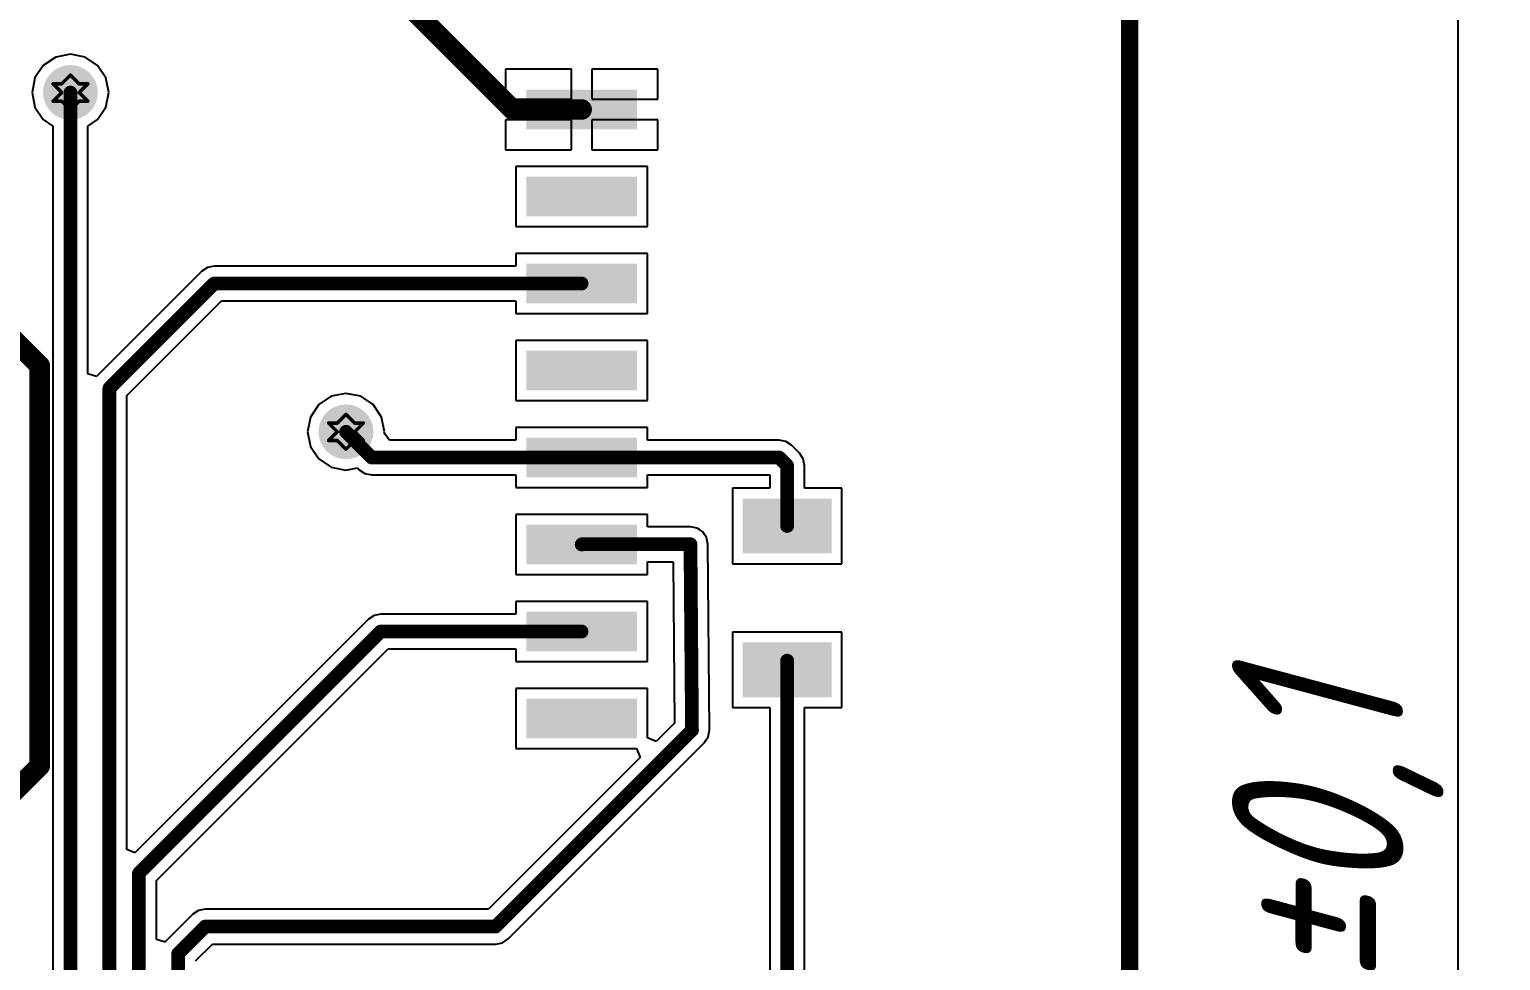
# Model space of a CAD drawing. Header units: millimetres. Extents: x 13 to 607, y 0 to 420.
# Drawn here: x 230.47 to 273.38, y 290.88 to 318.03 of the extents above; entities that cross this region are included whole.
import ezdxf

# ---------------------------------------------------------------- set-up
doc = ezdxf.new("R2010")
doc.units = ezdxf.units.MM
for name, color, linetype in [('DrillDrawing', 1, 'Continuous'), ('Mechanical1', 6, 'Continuous'), ('TopLayer', 1, 'Continuous')]:
    doc.layers.add(name, color=color, linetype=linetype)
doc.styles.get("Standard").update_dxf_attribs({"font": 'arial.ttf'})
doc.dimstyles.new('ISO-25', dxfattribs={"dimtxt": 2.5, "dimasz": 3.5, "dimexe": 1.25, "dimexo": 0.625, "dimtad": 1, "dimtxsty": 'Standard', "dimblk": 'OPEN30', "dimcen": 2.5, "dimadec": 0, "dimazin": 0, "dimtfac": 1, "dimtmove": 0, "dimatfit": 3, "dimfxl": 1, "dimarcsym": 0})

# ---------------------------------------------------------------- blocks, each defined once
blk = doc.blocks.new('_Open30')
at = {"color": 0, "linetype": 'ByBlock', "lineweight": -2}
for p, q in [((-1, 0.26794919), (0, 0)), ((0, 0), (-1, -0.26794919)), ((0, 0), (-1, 0))]:
    blk.add_line(p, q, dxfattribs=at)
blk = doc.blocks.new('*D21')
at = {"color": 0, "lineweight": -2, "transparency": 16777216}
for p, q in [((263.1871807235087, 357.4950716784573), (273.3789401003989, 357.4950716784573)), ((272.1289401003989, 353.9950716784573), (272.1289401003989, 229.1347489168154)), ((263.1871821065427, 225.6347489168154), (273.3789401003989, 225.6347489168154))]:
    blk.add_line(p, q, dxfattribs=at)
at = {"layer": 'Defpoints', "color": 0, "transparency": 16777216}
for p in [(262.5621807235087, 357.4950716784573), (262.5621821065427, 225.6347489168154), (272.1289401003989, 225.6347489168154)]:
    blk.add_point(p, dxfattribs=at)
at = {"color": 0, "lineweight": -2, "transparency": 16777216, "xscale": 3.5, "yscale": 3.5, "zscale": 3.5}
for p, rotation in [((272.1289401003989, 357.4950716784573), 90), ((272.1289401003989, 225.6347489168154), 270)]:
    blk.add_blockref('_Open30', p, dxfattribs=dict(at, rotation=rotation))
at = {"color": 0, "transparency": 16777216, "insert": (268.6289401003989, 291.5649102976362), "char_height": 2.5, "attachment_point": 5, "rotation": 90}
blk.add_mtext('{\\fGOST type A|b0|i1|c204|p34;\\H2x;66±0,1}', dxfattribs=at)

msp = doc.modelspace()

# ---------------------------------------------------------------- hatches: boundary and pattern name
at = {"layer": 'TopLayer'}
h = msp.add_hatch(color=1, dxfattribs=at)
edge = h.paths.add_edge_path()
edge.add_arc((231.6687657983275, 316.1948149620394), 0.7991522388059702, 0, 360)
for points in [[(248.1973202758236, 316.2787137680095), (248.1973202758236, 315.1199430217409), (244.9607486340683, 315.1199430217409), (244.9607486340683, 316.2787137680095)], [(248.1973202758236, 313.7414003351737), (248.1973202758236, 312.582629588905), (244.9607486340683, 312.582629588905), (244.9607486340683, 313.7414003351737)], [(248.1973202758236, 311.2040869023378), (248.1973202758236, 310.0453161560692), (244.9607486340683, 310.0453161560692), (244.9607486340683, 311.2040869023378)], [(248.1973202758236, 308.6667734695021), (248.1973202758236, 307.5080027232334), (244.9607486340683, 307.5080027232334), (244.9607486340683, 308.6667734695021)], [(248.1973202758236, 306.1294600366663), (248.1973202758236, 304.9706892903976), (244.9607486340683, 304.9706892903976), (244.9607486340683, 306.1294600366663)], [(253.8713113206904, 304.351364066517), (253.8713113206904, 302.7530545142782), (251.2740614699433, 302.7530545142782), (251.2740614699433, 304.351364066517)], [(248.1973202758236, 303.5921466038304), (248.1973202758236, 302.4333758575618), (244.9607486340683, 302.4333758575618), (244.9607486340683, 303.5921466038304)], [(248.1973202758236, 301.0548331709946), (248.1973202758236, 299.8960624247259), (244.9607486340683, 299.8960624247259), (244.9607486340683, 301.0548331709946)], [(253.8713113206904, 300.1558046635319), (253.8713113206904, 298.5574951112931), (251.2740614699433, 298.5574951112931), (251.2740614699433, 300.1558046635319)], [(248.1973202758236, 298.5175197381587), (248.1973202758236, 297.3587489918901), (244.9607486340683, 297.3587489918901), (244.9607486340683, 298.5175197381587)]]:
    msp.add_hatch(color=1, dxfattribs=at).paths.add_polyline_path(points)
h = msp.add_hatch(color=1, dxfattribs=at)
edge = h.paths.add_edge_path()
edge.add_arc((239.7055538579589, 306.2992925739796), 0.7991522388059702, 0, 360)

# ---------------------------------------------------------------- linework, layer by layer
at = {"layer": 'DrillDrawing', "const_width": 0.1014925373134329}
for points in [[(231.4150344548481, 316.4485463053228), (231.6687657981321, 316.7022776486065)], [(231.6687657981321, 316.7022776486065), (231.9224971414162, 316.4485463053228)], [(231.1613031115641, 316.4485463053228), (231.4150344548481, 316.1948149620395)], [(231.1613031115641, 316.4485463053228), (231.4150344548481, 316.4485463053228)], [(231.1613031115641, 315.9410836187557), (231.4150344548481, 316.1948149620395)], [(231.9224971414162, 316.4485463053228), (232.1762284847002, 316.4485463053228)], [(231.9224971414162, 316.1948149620395), (232.1762284847002, 316.4485463053228)], [(231.9224971414162, 316.1948149620395), (232.1762284847002, 315.9410836187557)], [(231.1613031115641, 315.9410836187557), (231.4150344548481, 315.9410836187557)], [(231.4150344548481, 315.9410836187557), (231.6687657981321, 315.6873522754723)], [(231.6687657981321, 315.6873522754723), (231.9224971414162, 315.9410836187557)], [(231.9224971414162, 315.9410836187557), (232.1762284847002, 315.9410836187557)], [(239.4518225145522, 306.5530239172631), (239.7055538578363, 306.8067552605468)], [(239.7055538578363, 306.8067552605468), (239.9592852011203, 306.5530239172631)], [(239.1980911712682, 306.5530239172631), (239.4518225145522, 306.2992925739796)], [(239.1980911712682, 306.5530239172631), (239.4518225145522, 306.5530239172631)], [(239.1980911712682, 306.045561230696), (239.4518225145522, 306.2992925739796)], [(239.9592852011203, 306.5530239172631), (240.2130165444043, 306.5530239172631)], [(239.9592852011203, 306.2992925739796), (240.2130165444043, 306.5530239172631)], [(239.9592852011203, 306.2992925739796), (240.2130165444043, 306.045561230696)], [(239.1980911712682, 306.045561230696), (239.4518225145522, 306.045561230696)], [(239.4518225145522, 306.045561230696), (239.7055538578363, 305.7918298874126)], [(239.7055538578363, 305.7918298874126), (239.9592852011203, 306.045561230696)], [(239.9592852011203, 306.045561230696), (240.2130165444043, 306.045561230696)]]:
    msp.add_lwpolyline(points, dxfattribs=at)
at = {"layer": 'DrillDrawing', "const_width": 0.05074626865671643}
for points in [[(231.6433926638067, 316.7022776486065, 1), (231.6941389324576, 316.7022776486065, 1)], [(231.6433926638067, 316.7022776486065, 1), (231.6941389324576, 316.7022776486065, 1)], [(231.1359299772386, 316.4485463053228, 1), (231.1866762458969, 316.4485463053228, 1)], [(231.1359299772386, 316.4485463053228, 1), (231.1866762458969, 316.4485463053228, 1)], [(231.3896613205226, 316.4485463053228, 1), (231.4404075891809, 316.4485463053228, 1)], [(231.3896613205226, 316.4485463053228, 1), (231.4404075891809, 316.4485463053228, 1)], [(231.3896613205226, 316.1948149620395, 1), (231.4404075891809, 316.1948149620395, 1)], [(231.3896613205226, 316.1948149620395, 1), (231.4404075891809, 316.1948149620395, 1)], [(231.8971240070907, 316.4485463053228, 1), (231.9478702757416, 316.4485463053228, 1)], [(231.8971240070907, 316.4485463053228, 1), (231.9478702757416, 316.4485463053228, 1)], [(231.8971240070907, 316.1948149620395, 1), (231.9478702757416, 316.1948149620395, 1)], [(231.8971240070907, 316.1948149620395, 1), (231.9478702757416, 316.1948149620395, 1)], [(232.1508553503747, 316.4485463053228, 1), (232.2016016190329, 316.4485463053228, 1)], [(232.1508553503747, 316.4485463053228, 1), (232.2016016190329, 316.4485463053228, 1)], [(231.1359299772386, 315.9410836187557, 1), (231.1866762458969, 315.9410836187557, 1)], [(231.1359299772386, 315.9410836187557, 1), (231.1866762458969, 315.9410836187557, 1)], [(231.3896613205226, 315.9410836187557, 1), (231.4404075891809, 315.9410836187557, 1)], [(231.3896613205226, 315.9410836187557, 1), (231.4404075891809, 315.9410836187557, 1)], [(231.8971240070907, 315.9410836187557, 1), (231.9478702757416, 315.9410836187557, 1)], [(231.8971240070907, 315.9410836187557, 1), (231.9478702757416, 315.9410836187557, 1)], [(232.1508553503747, 315.9410836187557, 1), (232.2016016190329, 315.9410836187557, 1)], [(232.1508553503747, 315.9410836187557, 1), (232.2016016190329, 315.9410836187557, 1)], [(231.6433926638067, 315.6873522754723, 1), (231.6941389324576, 315.6873522754723, 1)], [(231.6433926638067, 315.6873522754723, 1), (231.6941389324576, 315.6873522754723, 1)], [(239.6801807235035, 306.8067552605468, 1), (239.730926992169, 306.8067552605468, 1)], [(239.6801807235035, 306.8067552605468, 1), (239.730926992169, 306.8067552605468, 1)], [(239.1727180369427, 306.5530239172631, 1), (239.2234643055937, 306.5530239172631, 1)], [(239.1727180369427, 306.5530239172631, 1), (239.2234643055937, 306.5530239172631, 1)], [(239.4264493802195, 306.5530239172631, 1), (239.477195648885, 306.5530239172631, 1)], [(239.4264493802195, 306.5530239172631, 1), (239.477195648885, 306.5530239172631, 1)], [(239.4264493802195, 306.2992925739796, 1), (239.477195648885, 306.2992925739796, 1)], [(239.4264493802195, 306.2992925739796, 1), (239.477195648885, 306.2992925739796, 1)], [(239.9339120667875, 306.5530239172631, 1), (239.984658335453, 306.5530239172631, 1)], [(239.9339120667875, 306.5530239172631, 1), (239.984658335453, 306.5530239172631, 1)], [(239.9339120667875, 306.2992925739796, 1), (239.984658335453, 306.2992925739796, 1)], [(239.9339120667875, 306.2992925739796, 1), (239.984658335453, 306.2992925739796, 1)], [(240.1876434100715, 306.5530239172631, 1), (240.2383896787371, 306.5530239172631, 1)], [(240.1876434100715, 306.5530239172631, 1), (240.2383896787371, 306.5530239172631, 1)], [(239.1727180369427, 306.045561230696, 1), (239.2234643055937, 306.045561230696, 1)], [(239.1727180369427, 306.045561230696, 1), (239.2234643055937, 306.045561230696, 1)], [(239.4264493802195, 306.045561230696, 1), (239.477195648885, 306.045561230696, 1)], [(239.4264493802195, 306.045561230696, 1), (239.477195648885, 306.045561230696, 1)], [(239.9339120667875, 306.045561230696, 1), (239.984658335453, 306.045561230696, 1)], [(239.9339120667875, 306.045561230696, 1), (239.984658335453, 306.045561230696, 1)], [(240.1876434100715, 306.045561230696, 1), (240.2383896787371, 306.045561230696, 1)], [(240.1876434100715, 306.045561230696, 1), (240.2383896787371, 306.045561230696, 1)], [(239.6801807235035, 305.7918298874126, 1), (239.730926992169, 305.7918298874126, 1)], [(239.6801807235035, 305.7918298874126, 1), (239.730926992169, 305.7918298874126, 1)]]:
    msp.add_lwpolyline(points, format="xyb", close=True, dxfattribs=at)
at = {"layer": 'Mechanical1', "const_width": 0.5074626865671642}
msp.add_lwpolyline([(262.5621807235086, 225.6347492903977), (262.5621807235086, 357.4950716784572)], dxfattribs=at)
at = {"layer": 'TopLayer'}
for p, q in [((262.5621502757432, 357.4950869023379), (262.5621553503744, 231.6283555590541)), ((231.2400207235052, 317.2298916784572), (230.8765505742569, 316.9870301859198)), ((231.6687657981321, 317.3151758575616), (231.2400207235052, 317.2298916784572)), ((232.0975108727591, 317.2298916784572), (231.6687657981321, 317.3151758575616)), ((232.4609810220147, 316.9870301859198), (232.0975108727591, 317.2298916784572)), ((230.8765505742569, 316.9870301859198), (230.6336890817194, 316.623560036666)), ((232.7038425145522, 316.623560036666), (232.4609810220147, 316.9870301859198)), ((246.2793523653028, 316.8780779471139), (244.3613869921621, 316.8780779471139)), ((244.3613869921621, 316.8780779471139), (244.3613869921621, 315.9990104844275)), ((246.2793523653028, 315.9990104844275), (246.2793523653028, 316.8780779471139)), ((248.7966819175355, 316.8780779471139), (246.878716544402, 316.8780779471139)), ((246.878716544402, 316.8780779471139), (246.878716544402, 315.9990104844275)), ((248.7966819175355, 315.9990104844275), (248.7966819175355, 316.8780779471139)), ((230.6336890817194, 316.623560036666), (230.5484049026138, 316.1948149620395)), ((232.7891266936578, 316.1948149620395), (232.7038425145522, 316.623560036666)), ((230.5484049026138, 316.1948149620395), (230.6336890817194, 315.7660698874124)), ((232.7038425145522, 315.7660698874124), (232.7891266936578, 316.1948149620395)), ((244.3613869921621, 315.9990104844275), (246.2793523653028, 315.9990104844275)), ((246.878716544402, 315.9990104844275), (248.7966819175355, 315.9990104844275)), ((230.6336890817194, 315.7660698874124), (230.8765505742569, 315.4025997381586)), ((230.8765505742569, 315.4025997381586), (231.1595117682893, 315.2135343650244)), ((232.1780198279823, 315.2135343650244), (232.4609810220147, 315.4025997381586)), ((232.4609810220147, 315.4025997381586), (232.7038425145522, 315.7660698874124)), ((246.2793523653028, 315.3996463053229), (244.3613869921621, 315.3996463053229)), ((244.3613869921621, 315.3996463053229), (244.3613869921621, 314.5205788426363)), ((246.2793523653028, 314.5205788426363), (246.2793523653028, 315.3996463053229)), ((248.7966819175355, 315.3996463053229), (246.878716544402, 315.3996463053229)), ((246.878716544402, 315.3996463053229), (246.878716544402, 314.5205788426363)), ((248.7966819175355, 314.5205788426363), (248.7966819175355, 315.3996463053229)), ((231.1595117682893, 315.2135343650244), (231.1595117682893, 276.2082167530841)), ((232.1780198279823, 307.9867379471139), (232.1780198279823, 315.2135343650244)), ((244.3613869921621, 314.5205788426363), (246.2793523653028, 314.5205788426363)), ((246.878716544402, 314.5205788426363), (248.7966819175355, 314.5205788426363)), ((248.4969998279859, 314.041082424726), (244.6610690817189, 314.041082424726)), ((244.6610690817189, 314.041082424726), (244.6610690817189, 312.2829474993526)), ((248.4969998279859, 312.2829474993526), (248.4969998279859, 314.041082424726)), ((244.6610690817189, 312.2829474993526), (248.4969998279859, 312.2829474993526)), ((248.4969998279859, 311.50376899189), (244.6610690817189, 311.50376899189)), ((244.6610690817189, 311.50376899189), (244.6610690817189, 311.1339555590544)), ((248.4969998279859, 309.745634066517), (248.4969998279859, 311.50376899189)), ((235.665932663812, 311.0951904844273), (235.5007180369368, 310.9848021262185)), ((235.8608135593324, 311.1339555590544), (235.665932663812, 311.0951904844273)), ((244.6610690817189, 311.1339555590544), (235.8608135593324, 311.1339555590544)), ((235.5007180369368, 310.9848021262185), (232.4439657981358, 307.9280448127854)), ((233.3133153503742, 307.357012275472), (236.0717556488827, 310.1154474993526)), ((236.0717556488827, 310.1154474993526), (244.6610690817189, 310.1154474993526)), ((244.6610690817189, 310.1154474993526), (244.6610690817189, 309.745634066517)), ((244.6610690817189, 309.745634066517), (248.4969998279859, 309.745634066517)), ((248.4969998279859, 308.9664555590543), (244.6610690817189, 308.9664555590543)), ((244.6610690817189, 308.9664555590543), (244.6610690817189, 307.208320633681)), ((248.4969998279859, 307.208320633681), (248.4969998279859, 308.9664555590543)), ((232.4317511712663, 307.9097660068155), (232.1780198279823, 307.9867379471139)), ((232.4439657981358, 307.9280448127854), (232.4317511712663, 307.9097660068155)), ((233.3133153503742, 294.1199952605467), (233.3133153503742, 307.357012275472)), ((239.2768087832093, 307.3343692903975), (238.9133386339537, 307.0915077978601)), ((239.7055538578363, 307.4196534695019), (239.2768087832093, 307.3343692903975)), ((240.1342989324632, 307.3343692903975), (239.7055538578363, 307.4196534695019)), ((240.4977690817188, 307.0915077978601), (240.1342989324632, 307.3343692903975)), ((244.6610690817189, 307.208320633681), (248.4969998279859, 307.208320633681)), ((238.9133386339537, 307.0915077978601), (238.6704771414163, 306.7280376486063)), ((240.7406305742563, 306.7280376486063), (240.4977690817188, 307.0915077978601)), ((238.6704771414163, 306.7280376486063), (238.5851929623106, 306.2992925739796)), ((240.8259147533619, 306.2992925739796), (240.7406305742563, 306.7280376486063)), ((248.4969998279859, 306.4291421262183), (244.6610690817189, 306.4291421262183)), ((244.6610690817189, 306.4291421262183), (244.6610690817189, 306.0593286933827)), ((248.4969998279859, 306.0593388426365), (248.4969998279859, 306.4291421262183)), ((238.5851929623106, 306.2992925739796), (238.6704771414163, 305.8705474993526)), ((240.8171965444064, 306.2554680963676), (240.8259147533619, 306.2992925739796)), ((240.9781637085845, 306.0593286933827), (240.8171965444064, 306.2554680963676)), ((244.6610690817189, 306.0593286933827), (240.9781637085845, 306.0593286933827)), ((252.3386649026153, 306.0593388426365), (248.4969998279859, 306.0593388426365)), ((252.5335508727596, 306.0205737680095), (252.3386649026153, 306.0593388426365)), ((252.6987604250036, 305.9101803351738), (252.5335508727596, 306.0205737680095)), ((238.6704771414163, 305.8705474993526), (238.9133386339537, 305.5070773500989)), ((238.9133386339537, 305.5070773500989), (239.2768087832093, 305.2642158575616)), ((252.9328326638071, 305.6761131709947), (252.6987604250036, 305.9101803351738)), ((253.043221022018, 305.5108985441287), (252.9328326638071, 305.6761131709947)), ((253.081986096645, 305.3160176486064), (253.043221022018, 305.5108985441287)), ((239.2768087832093, 305.2642158575616), (239.7055538578363, 305.178931678457)), ((239.7055538578363, 305.178931678457), (240.0393272906669, 305.245323021741)), ((240.0393272906669, 305.245323021741), (240.0946711712688, 305.1899791411437)), ((240.0946711712688, 305.1899791411437), (240.2598908727606, 305.0795857083079)), ((240.2598908727606, 305.0795857083079), (240.454771768281, 305.0408206336813)), ((253.081986096645, 304.6510436187557), (253.081986096645, 305.3160176486064)), ((240.454771768281, 305.0408206336813), (244.6610690817189, 305.0408206336813)), ((244.6610690817189, 305.0408206336813), (244.6610690817189, 304.6710072008452)), ((244.6610690817189, 304.6710072008452), (248.4969998279859, 304.6710072008452)), ((248.4969998279859, 304.6710072008452), (248.4969998279859, 305.0408307829348)), ((248.4969998279859, 305.0408307829348), (252.0634780369375, 305.0408307829348)), ((252.0634780369375, 304.6510436187557), (250.974381917543, 304.6510436187557)), ((250.974381917543, 304.6510436187557), (250.974381917543, 302.4533749620393)), ((252.0634780369375, 305.0408307829348), (252.0634780369375, 304.6510436187557)), ((254.1709908727655, 304.6510436187557), (253.081986096645, 304.6510436187557)), ((254.1709908727655, 302.4533749620393), (254.1709908727655, 304.6510436187557)), ((248.4969998279859, 303.8918286933826), (244.6610690817189, 303.8918286933826)), ((244.6610690817189, 303.8918286933826), (244.6610690817189, 302.1336937680096)), ((248.4969998279859, 303.5303630217409), (248.4969998279859, 303.8918286933826)), ((249.7520616190315, 303.5303630217409), (248.4969998279859, 303.5303630217409)), ((249.8472565444037, 303.5114245142782), (249.7520616190315, 303.5303630217409)), ((249.9430553503782, 303.4931913799498), (249.8472565444037, 303.5114245142782)), ((249.944846693653, 303.492014066517), (249.9430553503782, 303.4931913799498)), ((249.9469425145518, 303.4915979471139), (249.944846693653, 303.492014066517)), ((250.0277660966469, 303.4375937680096), (249.9469425145518, 303.4915979471139)), ((250.1091732608194, 303.3841630217407), (250.0277660966469, 303.4375937680096)), ((250.1103759473928, 303.3823970515917), (250.1091732608194, 303.3841630217407)), ((250.1121571414198, 303.381204514278), (250.1103759473928, 303.3823970515917)), ((250.1662932608244, 303.3001880963677), (250.1121571414198, 303.381204514278)), ((250.2209266936563, 303.2198618277109), (250.1662932608244, 303.3001880963677)), ((250.2213631115675, 303.2177710814423), (250.2209266936563, 303.2198618277109)), ((250.2225505742546, 303.2159898874125), (250.2213631115675, 303.2177710814423)), ((250.2415144548515, 303.1206630217407), (250.2225505742546, 303.2159898874125)), ((250.2613004250026, 303.025310782935), (250.2415144548515, 303.1206630217407)), ((250.3060586339499, 297.5987382456213), (250.2613004250026, 303.025310782935)), ((248.4969998279859, 302.1336937680096), (248.4969998279859, 302.5118549620395)), ((248.4969998279859, 302.5118549620395), (249.2469890817167, 302.5118549620395)), ((249.2469890817167, 302.5118549620395), (249.2858201264909, 297.8037328724869)), ((244.6610690817189, 302.1336937680096), (248.4969998279859, 302.1336937680096)), ((250.974381917543, 302.4533749620393), (254.1709908727655, 302.4533749620393)), ((248.4969998279859, 301.3545152605469), (244.6610690817189, 301.3545152605469)), ((244.6610690817189, 301.3545152605469), (244.6610690817189, 300.9847018277109)), ((248.4969998279859, 299.5963803351735), (248.4969998279859, 301.3545152605469)), ((240.360383708584, 300.8355433202481), (233.5477326638076, 294.022892275472)), ((240.5255932608208, 300.9459367530843), (240.360383708584, 300.8355433202481)), ((240.7204792309723, 300.9847018277109), (240.5255932608208, 300.9459367530843)), ((244.6610690817189, 300.9847018277109), (240.7204792309723, 300.9847018277109)), ((254.1709908727655, 300.4554842157706), (250.974381917543, 300.4554842157706)), ((250.974381917543, 300.4554842157706), (250.974381917543, 298.2578155590544)), ((254.1709908727655, 298.2578155590544), (254.1709908727655, 300.4554842157706)), ((234.1760019175355, 293.2107794396513), (240.9314162458988, 299.9661937680096)), ((240.9314162458988, 299.9661937680096), (244.6610690817189, 299.9661937680096)), ((244.6610690817189, 299.9661937680096), (244.6610690817189, 299.5963803351735)), ((244.6610690817189, 299.5963803351735), (248.4969998279859, 299.5963803351735)), ((248.4969998279859, 298.8172018277108), (244.6610690817189, 298.8172018277108)), ((244.6610690817189, 298.8172018277108), (244.6610690817189, 297.0590669023379)), ((248.4969998279859, 297.3737445142781), (248.4969998279859, 298.8172018277108)), ((250.974381917543, 298.2578155590544), (252.0634780369375, 298.2578155590544)), ((252.0634780369375, 298.2578155590544), (252.0634780369375, 286.0805227232332)), ((253.081986096645, 285.8053358575617), (253.081986096645, 298.2578155590544)), ((253.081986096645, 298.2578155590544), (254.1709908727655, 298.2578155590544)), ((249.2858201264909, 297.8037328724869), (248.7507311712699, 297.2686439172634)), ((248.7507311712699, 297.2686439172634), (248.4969998279859, 297.3737445142781)), ((250.2132589324621, 297.3187660068154), (250.267303708578, 297.3996504844275)), ((250.267303708578, 297.3996504844275), (250.2677198279864, 297.4017412306961)), ((250.2677198279864, 297.4017412306961), (250.2689022160495, 297.4035427232335)), ((250.2689022160495, 297.4035427232335), (250.2872419175412, 297.4998743650242)), ((250.2872419175412, 297.4998743650242), (250.3060687832123, 297.5945364545764)), ((250.305652663804, 297.5966170515916), (250.3060586339499, 297.5987382456213)), ((250.3060687832123, 297.5945364545764), (250.305652663804, 297.5966170515916)), ((244.4327057981365, 291.5102313799498), (250.1569153503744, 297.2344358575616)), ((244.6610690817189, 297.0590669023379), (248.1823222160467, 297.0590669023379)), ((248.1823222160467, 297.0590669023379), (248.2874228130615, 296.8053355590541)), ((250.1569153503744, 297.2344358575616), (250.1581129623166, 297.2362272008453)), ((250.1581129623166, 297.2362272008453), (250.1598738578334, 297.2374248127854)), ((250.1598738578334, 297.2374248127854), (250.2132589324621, 297.3187660068154)), ((248.2874228130615, 296.8053355590541), (243.8616732608218, 292.3795809321887)), ((233.5477326638076, 294.022892275472), (233.3133153503742, 294.1199952605467)), ((234.1760019175355, 291.4885221262185), (234.1760019175355, 293.2107794396513)), ((235.2378878876854, 292.2304224247259), (234.4513207235079, 291.4438552605467)), ((235.4030974399222, 292.3408158575617), (235.2378878876854, 292.2304224247259)), ((235.5979834100737, 292.3795809321887), (235.4030974399222, 292.3408158575617)), ((243.8616732608218, 292.3795809321887), (235.5979834100737, 292.3795809321887)), ((234.4297332608268, 291.4115501859199), (234.1760019175355, 291.4885221262185)), ((234.4513207235079, 291.4438552605467), (234.4297332608268, 291.4115501859199)), ((235.3206702757463, 290.8728227232333), (235.8089204250002, 291.3610728724871)), ((235.8089204250002, 291.3610728724871), (244.0726102757482, 291.3610728724871)), ((244.0726102757482, 291.3610728724871), (244.2674962458925, 291.399837947114)), ((244.2674962458925, 291.399837947114), (244.4327057981365, 291.5102313799498))]:
    msp.add_line(p, q, dxfattribs=at)
for points, const_width in [([(239.5533150518688, 320.7112328724871), (244.5652195294762, 315.699328394875)], 0.5993641791044777), ([(231.6687657981321, 275.997274663532), (231.6687657981321, 316.1948149620395)], 0.3995761194029852), ([(244.5652195294762, 315.699328394875), (246.5790344548524, 315.699328394875)], 0.5993641791044777), ([(232.8040613205241, 307.5679492903976), (235.8608135593324, 310.6247015292037)], 0.3995761194029852), ([(235.8608135593324, 310.6247015292037), (246.5790344548524, 310.6247015292037)], 0.3995761194029852), ([(229.6070463951484, 309.3948149620394), (230.774210574252, 308.2276507829348)], 0.5993641791044777), ([(230.774210574252, 296.5560089918902), (230.774210574252, 308.2276507829348)], 0.5993641791044777), ([(232.8040613205241, 275.0996746635317), (232.8040613205241, 307.5679492903976)], 0.3995761194029852), ([(239.7055538578363, 306.2992925739796), (240.454771768281, 305.550074663532)], 0.3995761194029852), ([(240.454771768281, 305.550074663532), (246.5790344548524, 305.550074663532)], 0.3995761194029852), ([(246.5790344548524, 305.550074663532), (246.5790446041075, 305.5500848127855)], 0.3995761194029852), ([(246.5790446041075, 305.5500848127855), (252.3386649026153, 305.5500848127855)], 0.3995761194029852), ([(252.3386649026153, 305.5500848127855), (252.5727320667949, 305.3160176486064)], 0.3995761194029852), ([(252.5727320667949, 303.5522042157706), (252.5727320667949, 305.3160176486064)], 0.3995761194029852), ([(246.5790344548524, 303.0127612306959), (246.5873822160513, 303.0211089918902)], 0.3995761194029852), ([(246.5873822160513, 303.0211089918902), (249.7520616190315, 303.0211089918902)], 0.3995761194029852), ([(249.7520616190315, 303.0211089918902), (249.7968198279861, 297.5945364545764)], 0.3995761194029852), ([(233.6667478876854, 293.4217164545765), (240.7204792309723, 300.4754477978603)], 0.3995761194029852), ([(240.7204792309723, 300.4754477978603), (246.5790344548524, 300.4754477978603)], 0.3995761194029852), ([(252.5727320667949, 285.8053358575617), (252.5727320667949, 299.6257674993528)], 0.3995761194029852), ([(244.0726102757482, 291.8703269023376), (249.7968198279861, 297.5945364545764)], 0.3995761194029852), ([(226.8667478876898, 292.6485463053231), (230.774210574252, 296.5560089918902)], 0.5993641791044777), ([(233.6667478876854, 273.9992925739798), (233.6667478876854, 293.4217164545765)], 0.3995761194029852), ([(234.8114162458962, 291.0837597381587), (235.5979834100737, 291.8703269023376)], 0.3995761194029852), ([(235.5979834100737, 291.8703269023376), (244.0726102757482, 291.8703269023376)], 0.3995761194029852), ([(234.8114162458962, 286.7970042157706), (234.8114162458962, 291.0837597381587)], 0.3995761194029852)]:
    msp.add_lwpolyline(points, dxfattribs=dict(at, const_width=const_width))
for points, const_width in [([(231.5688717682871, 316.1948149620395, 1), (231.7686598279917, 316.1948149620395, 1)], 0.1997880597014926), ([(244.415381022017, 315.699328394875, 1), (244.7150580369427, 315.699328394875, 1)], 0.2996820895522389), ([(244.415381022017, 315.699328394875, 1), (244.7150580369427, 315.699328394875, 1)], 0.2996820895522389), ([(246.4291959473932, 315.699328394875, 1), (246.7288729623116, 315.699328394875, 1)], 0.2996820895522389), ([(235.7609195294801, 310.6247015292037, 1), (235.9607075891774, 310.6247015292037, 1)], 0.1997880597014926), ([(235.7609195294801, 310.6247015292037, 1), (235.9607075891774, 310.6247015292037, 1)], 0.1997880597014926), ([(246.4791404250001, 310.6247015292037, 1), (246.6789284847047, 310.6247015292037, 1)], 0.1997880597014926), ([(230.6243720667928, 308.2276507829348, 1), (230.9240490817185, 308.2276507829348, 1)], 0.2996820895522389), ([(230.6243720667928, 308.2276507829348, 1), (230.9240490817185, 308.2276507829348, 1)], 0.2996820895522389), ([(232.7041672906718, 307.5679492903976, 1), (232.9039553503691, 307.5679492903976, 1)], 0.1997880597014926), ([(232.7041672906718, 307.5679492903976, 1), (232.9039553503691, 307.5679492903976, 1)], 0.1997880597014926), ([(239.605659827984, 306.2992925739796, 1), (239.8054478876886, 306.2992925739796, 1)], 0.1997880597014926), ([(240.354877738436, 305.550074663532, 1), (240.5546657981405, 305.550074663532, 1)], 0.1997880597014926), ([(240.354877738436, 305.550074663532, 1), (240.5546657981405, 305.550074663532, 1)], 0.1997880597014926), ([(246.4791404250001, 305.550074663532, 1), (246.6789284847047, 305.550074663532, 1)], 0.1997880597014926), ([(246.4791404250001, 305.550074663532, 1), (246.6789284847047, 305.550074663532, 1)], 0.1997880597014926), ([(246.4791505742552, 305.5500848127855, 1), (246.6789386339526, 305.5500848127855, 1)], 0.1997880597014926), ([(246.4791505742552, 305.5500848127855, 1), (246.6789386339526, 305.5500848127855, 1)], 0.1997880597014926), ([(252.238770872763, 305.5500848127855, 1), (252.4385589324604, 305.5500848127855, 1)], 0.1997880597014926), ([(252.238770872763, 305.5500848127855, 1), (252.4385589324604, 305.5500848127855, 1)], 0.1997880597014926), ([(252.4728380369426, 305.3160176486064, 1), (252.6726260966399, 305.3160176486064, 1)], 0.1997880597014926), ([(252.4728380369426, 305.3160176486064, 1), (252.6726260966399, 305.3160176486064, 1)], 0.1997880597014926), ([(252.4728380369426, 303.5522042157706, 1), (252.6726260966399, 303.5522042157706, 1)], 0.1997880597014926), ([(246.4791404250001, 303.0127612306959, 1), (246.6789284847047, 303.0127612306959, 1)], 0.1997880597014926), ([(246.4874881861917, 303.0211089918902, 1), (246.6872762458963, 303.0211089918902, 1)], 0.1997880597014926), ([(246.4874881861917, 303.0211089918902, 1), (246.6872762458963, 303.0211089918902, 1)], 0.1997880597014926), ([(249.6521675891792, 303.0211089918902, 1), (249.8519556488765, 303.0211089918902, 1)], 0.1997880597014926), ([(249.6521675891792, 303.0211089918902, 1), (249.8519556488765, 303.0211089918902, 1)], 0.1997880597014926), ([(240.62058520112, 300.4754477978603, 1), (240.8203732608246, 300.4754477978603, 1)], 0.1997880597014926), ([(240.62058520112, 300.4754477978603, 1), (240.8203732608246, 300.4754477978603, 1)], 0.1997880597014926), ([(246.4791404250001, 300.4754477978603, 1), (246.6789284847047, 300.4754477978603, 1)], 0.1997880597014926), ([(252.4728380369426, 299.6257674993528, 1), (252.6726260966399, 299.6257674993528, 1)], 0.1997880597014926), ([(249.6969257981338, 297.5945364545764, 1), (249.8967138578384, 297.5945364545764, 1)], 0.1997880597014926), ([(249.6969257981338, 297.5945364545764, 1), (249.8967138578384, 297.5945364545764, 1)], 0.1997880597014926), ([(230.6243720667928, 296.5560089918902, 1), (230.9240490817185, 296.5560089918902, 1)], 0.2996820895522389), ([(230.6243720667928, 296.5560089918902, 1), (230.9240490817185, 296.5560089918902, 1)], 0.2996820895522389), ([(233.5668538578331, 293.4217164545765, 1), (233.7666419175377, 293.4217164545765, 1)], 0.1997880597014926), ([(233.5668538578331, 293.4217164545765, 1), (233.7666419175377, 293.4217164545765, 1)], 0.1997880597014926), ([(235.4980893802287, 291.8703269023376, 1), (235.697877439926, 291.8703269023376, 1)], 0.1997880597014926), ([(235.4980893802287, 291.8703269023376, 1), (235.697877439926, 291.8703269023376, 1)], 0.1997880597014926), ([(243.9727162458959, 291.8703269023376, 1), (244.1725043056005, 291.8703269023376, 1)], 0.1997880597014926), ([(243.9727162458959, 291.8703269023376, 1), (244.1725043056005, 291.8703269023376, 1)], 0.1997880597014926), ([(234.7115222160512, 291.0837597381587, 1), (234.9113102757485, 291.0837597381587, 1)], 0.1997880597014926), ([(234.7115222160512, 291.0837597381587, 1), (234.9113102757485, 291.0837597381587, 1)], 0.1997880597014926)]:
    msp.add_lwpolyline(points, format="xyb", close=True, dxfattribs=dict(at, const_width=const_width))

# ---------------------------------------------------------------- dimensions: what is measured, and where the dimension line sits
dim = msp.add_aligned_dim(p1=(262.5621807235086, 357.4950716784572), p2=(262.5621821065426, 225.6347489168153), distance=9.5667579938563, text='{\\fGOST type A|b0|i1|c204|p34;\\H2x;66±0,1}', dimstyle='ISO-25')
dim.commit()
dim.dimension.update_dxf_attribs({"geometry": '*D21', "text_midpoint": (268.6289401003989, 291.5649102976362)})

doc.saveas('drawing.dxf')
